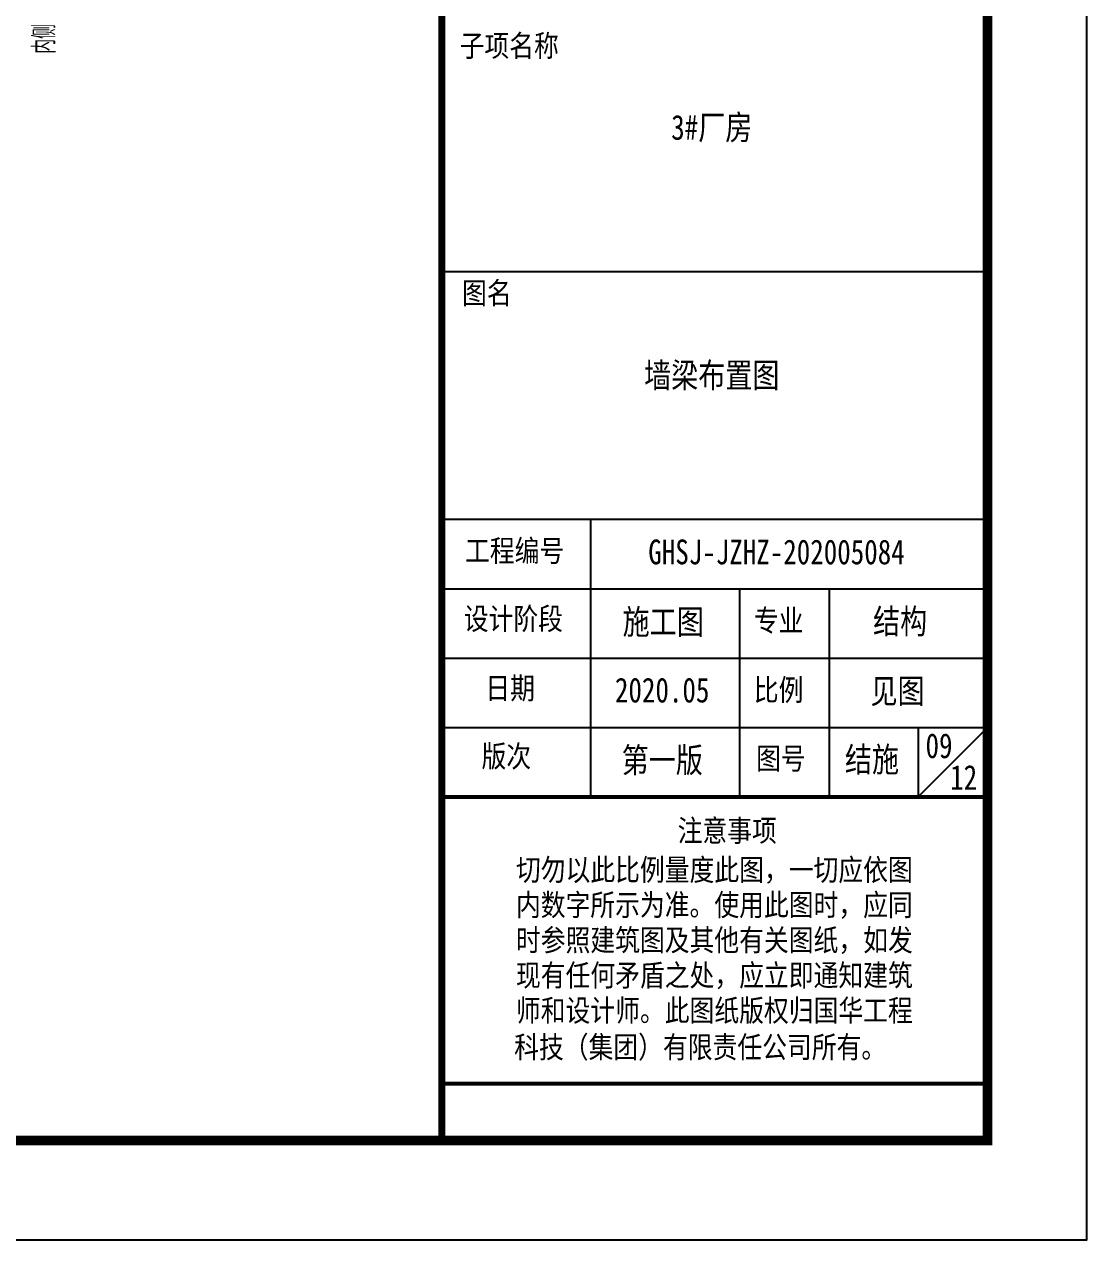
# Model space of a CAD drawing. Extents: x 9834882 to 10005569, y 1691670 to 2510806.
# Drawn here: x 9989505 to 10005569, y 1857607 to 1875990 of the extents above; entities that cross this region are included whole.
import ezdxf
from ezdxf.enums import TextEntityAlignment as Align

# ---------------------------------------------------------------- set-up
doc = ezdxf.new("R2010")
doc.units = 0
doc.header["$LTSCALE"] = 1000
doc.header["$MEASUREMENT"] = 0
doc.layers.get('0').update_dxf_attribs({"linetype": 'CONTINUOUS'})
for name, color, linetype in [('D', 4, 'CONTINUOUS'), ('PP-PM-TK', 7, 'CONTINUOUS'), ('PUB_TEXT', 7, 'CONTINUOUS'), ('PUB_TITLE', 4, 'CONTINUOUS')]:
    doc.layers.add(name, color=color, linetype=linetype)
doc.styles.add('TQ', font='txt.shx', dxfattribs={"width": 0.8, "bigfont": 'hztxt.shx'})
doc.styles.add('TSSD_REIN', font='atssdeng.shx', dxfattribs={"width": 0.7, "bigfont": 'atssdchn.shx'})
doc.styles.add('仿宋', font='', dxfattribs={"width": 0.8})
doc.styles.get('仿宋').set_extended_font_data('SimSun')

# ---------------------------------------------------------------- blocks, each defined once
blk = doc.blocks.new('A2 TK 2019')
at = {"layer": 'PP-PM-TK', "color": 4}
for p, q in [((7035935, 1983948), (7041435, 1983948)), ((7035935, 1981448), (7041435, 1981448)), ((7037435, 1981448), (7037435, 1978648)), ((7035935, 1980748), (7041435, 1980748)), ((7038935, 1980748), (7038935, 1978648)), ((7039840, 1980748), (7039840, 1978648)), ((7035935, 1980048), (7041435, 1980048)), ((7035935, 1979348), (7041435, 1979348)), ((7041435, 1979348), (7040735, 1978648)), ((7040735, 1979348), (7040735, 1978648))]:
    blk.add_line(p, q, dxfattribs=at)
at = {"layer": 'PP-PM-TK', "color": 4, "const_width": 70}
blk.add_lwpolyline([(7035935, 2015184), (7041435, 2015184), (7041435, 1975184), (7035935, 1975184)], close=True, dxfattribs=at)
at = {"layer": 'PP-PM-TK', "color": 4, "const_width": 40}
for points in [[(7035935, 1978648), (7041435, 1978648)], [(7035935, 1975756), (7041435, 1975756)]]:
    blk.add_lwpolyline(points, dxfattribs=at)
at = {"layer": 'PUB_TEXT', "color": 2, "style": 'TQ'}
for s, p in [('子项名称', (7036114, 1986089)), ('图名', (7036138, 1983596)), ('工程编号', (7036169, 1980997)), ('设计阶段', (7036156, 1980311)), ('专业', (7039080, 1980294)), ('日期', (7036374, 1979611)), ('比例', (7039080, 1979594)), ('版次', (7036335, 1978925)), ('图号', (7039103, 1978902)), ('注意事项', (7038312, 1978175)), ('切勿以此比例量度此图，一切应依图', (7036682, 1977780)), ('内数字所示为准。使用此图时，应同', (7036682, 1977426)), ('时参照建筑图及其他有关图纸，如发', (7036682, 1977071)), ('现有任何矛盾之处，应立即通知建筑', (7036682, 1976716)), ('师和设计师。此图纸版权归国华工程', (7036682, 1976361)), ('科技（集团）有限责任公司所有。', (7036664, 1975992))]:
    blk.add_text(s, height=250, dxfattribs=at).set_placement(p)
at = {"layer": 'PUB_TITLE', "color": 0, "style": '仿宋', "width": 0.8}
blk.add_text('3#厂房', height=250, dxfattribs=at).set_placement((7038656, 1985275), align=Align.CENTER)
for s, p in [('GHSJ-JZHZ-202005084', (7038016, 1980994)), ('施工图', (7037757, 1980289)), ('结构', (7040282, 1980294)), ('见图', (7040256, 1979591)), ('2020.05', (7037680, 1979601)), ('第一版', (7037748, 1978895)), ('结施', (7039998, 1978901)), ('12', (7041059, 1978720))]:
    blk.add_text(s, height=250, dxfattribs=at).set_placement(p)

msp = doc.modelspace()

# ---------------------------------------------------------------- linework, layer by layer
at = {"layer": 'PUB_TITLE'}
msp.add_lwpolyline([(9894118.7, 1857607.2), (10005568.7, 1857607.2), (10005568.7, 1920607.2), (9894118.7, 1920607.2)], close=True, dxfattribs=at)
at = {"layer": 'PUB_TITLE', "const_width": 150}
msp.add_lwpolyline([(9897868.7, 1859107.2), (10004068.7, 1859107.2), (10004068.7, 1919107.2), (9897868.7, 1919107.2)], close=True, dxfattribs=at)

# ---------------------------------------------------------------- block references
at = {"xscale": 1.5, "yscale": 1.5, "zscale": 1.5}
msp.add_blockref('A2 TK 2019', (-558084.2, -1103668.5), dxfattribs=at)

# ---------------------------------------------------------------- texts
at = {"layer": 'D', "style": 'TSSD_REIN', "width": 0.7}
msp.add_text('内侧', height=337.5, rotation=90, dxfattribs=at).set_placement((9989976.1, 1875545.7))
at = {"layer": 'PUB_TITLE', "color": 6, "style": '仿宋', "width": 0.8}
msp.add_text('墙梁布置图', height=375, dxfattribs=at).set_placement((9999899.9, 1870494.3), align=Align.CENTER)
msp.add_text('09', height=375, dxfattribs=at).set_placement((10003132.2, 1864891.3))

doc.saveas('drawing.dxf')
